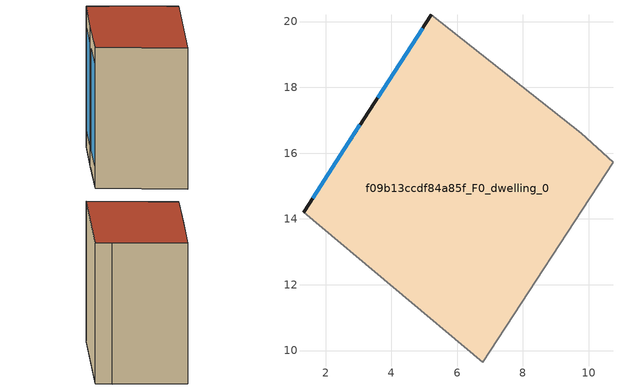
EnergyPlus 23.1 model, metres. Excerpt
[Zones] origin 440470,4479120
f09b13ccdf84a85f_F0_dwelling_0
 floor ground (EU_floor_Construction): 9.78,16.6 10.74,15.73 6.77,9.65 1.33,14.2 3.32,17.28 5.22,20.2 z0
 wall outside (EU_wall_Construction): 5.22,20.2 3.32,17.28 1.33,14.2 z0:12
 wall adiabatic (EU_wall_Construction): 1.33,14.2 6.77,9.65 10.74,15.73 9.78,16.6 5.22,20.2 z0:12
 window (EU_Window_Construction): 3.05,16.86 1.61,14.63 / 4.96,19.79 3.59,17.69 z1.67:10.33
 roof outside (EU_roof_Construction): 6.77,9.65 10.74,15.73 9.78,16.6 5.22,20.2 3.32,17.28 1.33,14.2 z12
[Building]
EU S2 Campaign: North Axis=0; Terrain=City; Solar Distribution=FullExterior
[Site:Location]
Madrid: Latitude=40.5; Longitude=-3.5; Time Zone=1; Elevation=609
[SizingPeriod:WeatherFileDays]
AnnualSizingPeriod: Begin Month=1; Begin Day of Month=1; End Month=12; End Day of Month=31; Day of Week for Start Day=Monday; Use Weather File Daylight Saving Period=No; Use Weather File Rain and Snow Indicators=No
[MATERIAL]
EU_InternalMass_Material: Roughness=MediumRough; Thickness=0.1; Conductivity=1; Density=1800; Specific Heat=900; Thermal Absorptance=0.9; Solar Absorptance=0.7; Visible Absorptance=0.7
[MATERIAL:NOMASS] Roughness=MediumRough; Thermal Absorptance=0.9; Solar Absorptance=0.7; Visible Absorptance=0.7
Name | Thermal Resistance
EU_wall_NoMass | 1.60022
EU_roof_NoMass | 1.57597
EU_floor_NoMass | 0.470652
[WINDOWMATERIAL:SIMPLEGLAZINGSYSTEM]
EU_Window_SimpleGlazing: UFactor=3.28802; Solar Heat Gain Coefficient=0.85; Visible Transmittance=0.85
[CONSTRUCTION]
EU_wall_Construction: EU_wall_NoMass
EU_roof_Construction: EU_roof_NoMass
EU_floor_Construction: EU_floor_NoMass
EU_InternalMass_Construction: EU_InternalMass_Material
EU_Window_Construction: EU_Window_SimpleGlazing
[ZONE]
f09b13ccdf84a85f_F0_dwelling_0: Type=1; Multiplier=1; Ceiling Height=autocalculate; Volume=612.93; Floor Area=autocalculate; Part of Total Floor Area=Yes
[INTERNALMASS]
f09b13ccdf84a85f_F0_dwelling_0_EU_InternalMass: Construction=EU_InternalMass_Construction; Zone or ZoneList=f09b13ccdf84a85f_F0_dwelling_0; Surface Area=51.0774
[OTHEREQUIPMENT]
EU_Step8_InternalGain_f09b13ccdf84a85f_F0_dwelling_0_f000: Fuel Type=Electricity; Zone or ZoneList or Space or SpaceList=f09b13ccdf84a85f_F0_dwelling_0; Schedule=EU_Step8_GainSchedule_f09b13ccdf84a85f_F0_dwelling_0_f000; Design Level Calculation Method=Watts/Area; Power per Zone Floor Area=1; Fraction Latent=0; Fraction Radiant=0; Fraction Lost=0; Carbon Dioxide Generation Rate=0; EndUse Subcategory=EU_Step8_InternalGains
[ZONEVENTILATION:DESIGNFLOWRATE]
EU_ConstantAir_f09b13ccdf84a85f_F0_dwelling_0: Zone or ZoneList or Space or SpaceList=f09b13ccdf84a85f_F0_dwelling_0; Schedule=EU_AlwaysOn; Design Flow Rate Calculation Method=AirChanges/Hour; Air Changes per Hour=0.480704; Ventilation Type=Natural; Fan Pressure Rise=0; Fan Total Efficiency=1; Constant Term Coefficient=1; Temperature Term Coefficient=0; Velocity Term Coefficient=0; Velocity Squared Term Coefficient=0; Minimum Indoor Temperature=-100; Maximum Indoor Temperature=100; Delta Temperature=-100; Minimum Outdoor Temperature=-100; Maximum Outdoor Temperature=100; Maximum Wind Speed=40
[HVACTEMPLATE:THERMOSTAT]
EU_HeatOnly_f09b13ccdf84a85f_F0_dwelling_0: Constant Heating Setpoint=20; Constant Cooling Setpoint=50
[HVACTEMPLATE:ZONE:IDEALLOADSAIRSYSTEM]
f09b13ccdf84a85f_F0_dwelling_0: Template Thermostat=EU_HeatOnly_f09b13ccdf84a85f_F0_dwelling_0; System Availability Schedule=EU_AlwaysOn; Maximum Heating Supply Air Temperature=50; Minimum Cooling Supply Air Temperature=13; Maximum Heating Supply Air Humidity Ratio=0.0156; Minimum Cooling Supply Air Humidity Ratio=0.0077; Heating Limit=NoLimit; Cooling Limit=NoLimit; Heating Availability Schedule=EU_AlwaysOn; Cooling Availability Schedule=EU_CoolingOff; Dehumidification Control Type=ConstantSensibleHeatRatio; Cooling Sensible Heat Ratio=0.7; Dehumidification Setpoint=60; Humidification Control Type=None; Humidification Setpoint=30; Outdoor Air Method=None; Outdoor Air Flow Rate per Person=0.00944; Outdoor Air Flow Rate per Zone Floor Area=0; Outdoor Air Flow Rate per Zone=0; Demand Controlled Ventilation Type=None; Outdoor Air Economizer Type=NoEconomizer; Heat Recovery Type=None; Sensible Heat Recovery Effectiveness=0.7; Latent Heat Recovery Effectiveness=0.65
[SIZING:ZONE]
f09b13ccdf84a85f_F0_dwelling_0: Zone Cooling Design Supply Air Temperature Input Method=SupplyAirTemperature; Zone Cooling Design Supply Air Temperature=13; Zone Heating Design Supply Air Temperature Input Method=SupplyAirTemperature; Zone Heating Design Supply Air Temperature=50; Zone Cooling Design Supply Air Humidity Ratio=0.008; Zone Heating Design Supply Air Humidity Ratio=0.008; Cooling Design Air Flow Method=DesignDay; Cooling Design Air Flow Rate=0; Cooling Minimum Air Flow per Zone Floor Area=0.000762; Cooling Minimum Air Flow=0; Cooling Minimum Air Flow Fraction=0.2; Heating Design Air Flow Method=DesignDay; Heating Design Air Flow Rate=0; Heating Maximum Air Flow per Zone Floor Area=0.002032; Heating Maximum Air Flow=0.141576; Heating Maximum Air Flow Fraction=0.3; Account for Dedicated Outdoor Air System=No; Dedicated Outdoor Air System Control Strategy=NeutralSupplyAir; Dedicated Outdoor Air Low Setpoint Temperature for Design=autosize; Dedicated Outdoor Air High Setpoint Temperature for Design=autosize; Zone Load Sizing Method=Sensible Load Only No Latent Load; Zone Latent Cooling Design Supply Air Humidity Ratio Input Method=HumidityRatioDifference; Zone Cooling Design Supply Air Humidity Ratio Difference=0.005; Zone Latent Heating Design Supply Air Humidity Ratio Input Method=HumidityRatioDifference; Zone Humidification Design Supply Air Humidity Ratio Difference=0.005
[SCHEDULE:CONSTANT]
Name | Hourly Value
EU_AlwaysOn | 1
EU_CoolingOff | 0
[SCHEDULE:FILE]
EU_Step8_GainSchedule_f09b13ccdf84a85f_F0_dwelling_0_f000: File=../../schedules/f09b13ccdf84a85f/f09b13ccdf84a85f_F0_dwelling_0_f000_gain.csv; Column Number=1; Rows to Skip at Top=0; Number of Hours of Data=8760; Column Separator=Comma; Interpolate to Timestep=No; Minutes per Item=60; Adjust Schedule for Daylight Savings=Yes
